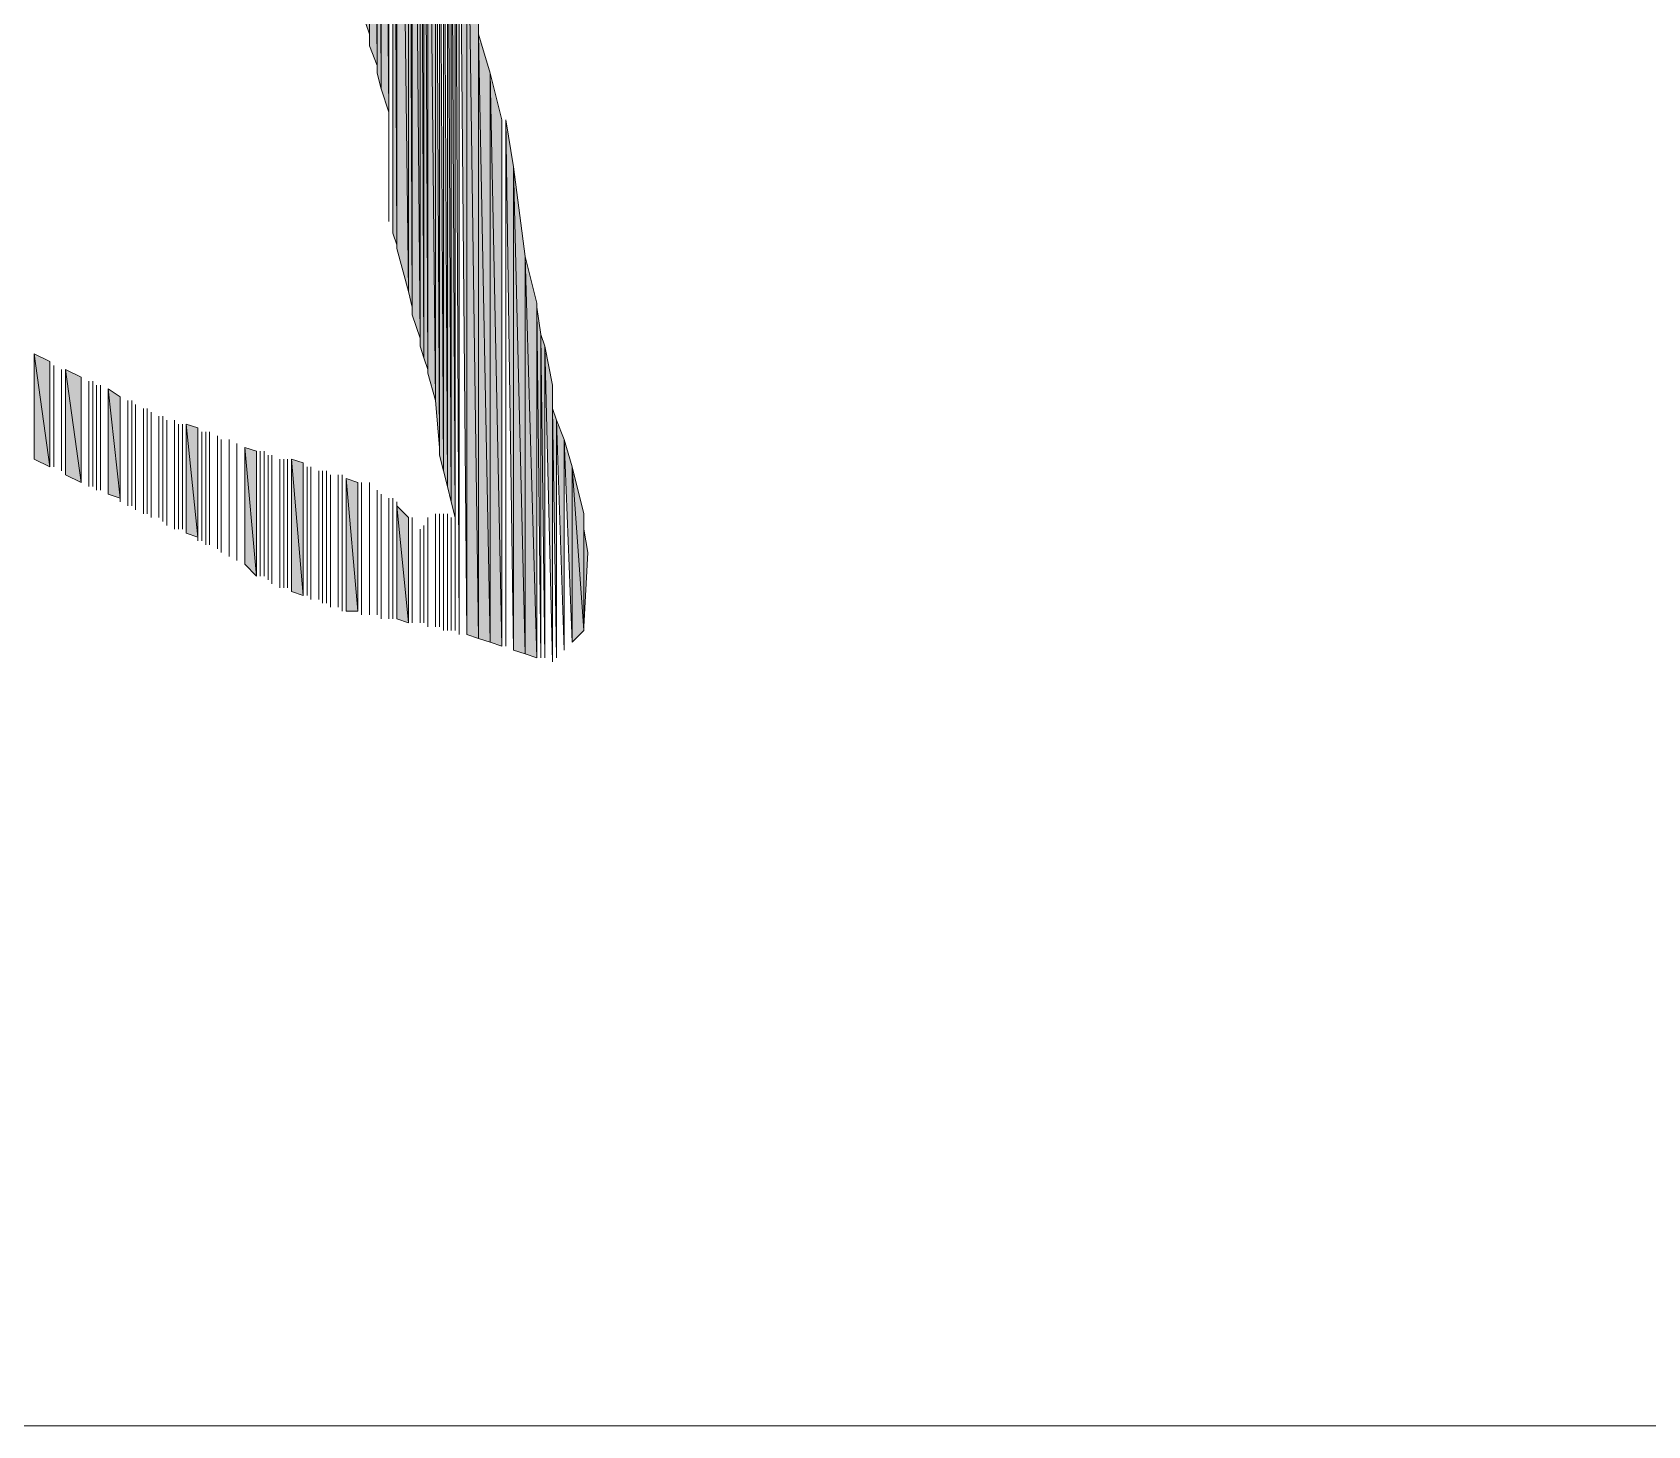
# Model space of a CAD drawing. Header units: millimetres. Extents: x -30643 to 86172, y -19411 to 63186.
# Drawn here: x 82785.2 to 83076.9, y -723.8 to -472.2 of the extents above; entities that cross this region are included whole.
import ezdxf

# ---------------------------------------------------------------- set-up
doc = ezdxf.new("R2010")
doc.units = ezdxf.units.MM

msp = doc.modelspace()

# ---------------------------------------------------------------- hatches: boundary and pattern name
h = msp.add_hatch(color=0)
h.dxf.hatch_style = 2
h.paths.add_polyline_path([(82844.66, -468.33), (82846.07, -472.55), (82844.66, -298.75)])
h = msp.add_hatch(color=0)
h.dxf.hatch_style = 2
h.paths.add_polyline_path([(82846.07, -474.67), (82847.48, -478.18), (82846.07, -299.45)])
h = msp.add_hatch(color=0)
h.dxf.hatch_style = 2
h.paths.add_polyline_path([(82847.48, -479.59), (82847.48, -328.3), (82847.48, -326.19)])
h = msp.add_hatch(color=0)
h.dxf.hatch_style = 2
h.paths.add_polyline_path([(82847.48, -479.59), (82848.18, -482.41), (82847.48, -328.3)])
h = msp.add_hatch(color=0)
h.dxf.hatch_style = 2
h.paths.add_polyline_path([(82848.18, -482.41), (82848.18, -331.82), (82847.48, -328.3)])
h = msp.add_hatch(color=0)
h.dxf.hatch_style = 2
h.paths.add_polyline_path([(82848.18, -482.41), (82849.59, -486.63), (82848.18, -331.82)])
h = msp.add_hatch(color=0)
h.dxf.hatch_style = 2
h.paths.add_polyline_path([(82849.59, -486.63), (82849.59, -338.15), (82848.18, -331.82)])
h = msp.add_hatch(color=0)
h.dxf.hatch_style = 2
h.paths.add_polyline_path([(82850.29, -508.44), (82851, -510.55), (82850.29, -341.67)])
h = msp.add_hatch(color=0)
h.dxf.hatch_style = 2
h.paths.add_polyline_path([(82851, -510.55), (82851, -344.48), (82850.29, -341.67)])
h = msp.add_hatch(color=0)
h.dxf.hatch_style = 2
h.paths.add_polyline_path([(82851, -511.26), (82853.11, -519), (82851, -345.89)])
h = msp.add_hatch(color=0)
h.dxf.hatch_style = 2
h.paths.add_polyline_path([(82853.11, -519), (82853.11, -355.74), (82851, -345.89)])
h = msp.add_hatch(color=0)
h.dxf.hatch_style = 2
h.paths.add_polyline_path([(82853.11, -519), (82853.81, -521.81), (82853.11, -355.74)])
h = msp.add_hatch(color=0)
h.dxf.hatch_style = 2
h.paths.add_polyline_path([(82853.81, -521.81), (82853.81, -359.26), (82853.11, -355.74)])
h = msp.add_hatch(color=0)
h.dxf.hatch_style = 2
h.paths.add_polyline_path([(82853.81, -523.22), (82853.81, -361.37), (82853.81, -359.26)])
h = msp.add_hatch(color=0)
h.dxf.hatch_style = 2
h.paths.add_polyline_path([(82853.81, -523.22), (82855.22, -527.44), (82853.81, -361.37)])
h = msp.add_hatch(color=0)
h.dxf.hatch_style = 2
h.paths.add_polyline_path([(82855.22, -527.44), (82855.22, -367), (82853.81, -361.37)])
h = msp.add_hatch(color=0)
h.dxf.hatch_style = 2
h.paths.add_polyline_path([(82855.22, -528.85), (82855.22, -369.11), (82855.22, -367)])
h = msp.add_hatch(color=0)
h.dxf.hatch_style = 2
h.paths.add_polyline_path([(82855.22, -528.85), (82855.92, -530.96), (82855.22, -369.11)])
h = msp.add_hatch(color=0)
h.dxf.hatch_style = 2
h.paths.add_polyline_path([(82855.92, -530.96), (82855.92, -371.93), (82855.22, -369.11)])
h = msp.add_hatch(color=0)
h.dxf.hatch_style = 2
h.paths.add_polyline_path([(82855.92, -530.96), (82856.63, -533.07), (82855.92, -371.93)])
h = msp.add_hatch(color=0)
h.dxf.hatch_style = 2
h.paths.add_polyline_path([(82856.63, -533.07), (82856.63, -375.45), (82855.92, -371.93)])
h = msp.add_hatch(color=0)
h.dxf.hatch_style = 2
h.paths.add_polyline_path([(82856.63, -533.77), (82858.03, -538.7), (82856.63, -401.48)])
h = msp.add_hatch(color=0)
h.dxf.hatch_style = 2
h.paths.add_polyline_path([(82858.03, -538.7), (82858.03, -403.59), (82856.63, -401.48)])
h = msp.add_hatch(color=0)
h.dxf.hatch_style = 2
h.paths.add_polyline_path([(82858.03, -538.7), (82858.74, -547.14), (82858.03, -403.59)])
h = msp.add_hatch(color=0)
h.dxf.hatch_style = 2
h.paths.add_polyline_path([(82858.74, -548.55), (82859.44, -551.37), (82858.74, -415.56)])
h = msp.add_hatch(color=0)
h.dxf.hatch_style = 2
h.paths.add_polyline_path([(82859.44, -551.37), (82860.15, -554.18), (82859.44, -416.96)])
h = msp.add_hatch(color=0)
h.dxf.hatch_style = 2
h.paths.add_polyline_path([(82860.15, -554.18), (82860.85, -557), (82860.15, -418.37)])
h = msp.add_hatch(color=0)
h.dxf.hatch_style = 2
h.paths.add_polyline_path([(82860.85, -557), (82860.85, -420.48), (82860.15, -418.37)])
h = msp.add_hatch(color=0)
h.dxf.hatch_style = 2
h.paths.add_polyline_path([(82860.85, -557), (82861.55, -559.81), (82860.85, -420.48)])
h = msp.add_hatch(color=0)
h.dxf.hatch_style = 2
h.paths.add_polyline_path([(82861.55, -559.81), (82861.55, -422.59), (82860.85, -420.48)])
h = msp.add_hatch(color=0)
h.dxf.hatch_style = 2
h.paths.add_polyline_path([(82862.26, -580.92), (82862.26, -425.41), (82861.55, -422.59)])
h = msp.add_hatch(color=0)
h.dxf.hatch_style = 2
h.paths.add_polyline_path([(82863.66, -580.92), (82863.66, -429.63), (82862.26, -425.41)])
h = msp.add_hatch(color=0)
h.dxf.hatch_style = 2
h.paths.add_polyline_path([(82863.66, -580.92), (82865.78, -581.62), (82863.66, -429.63)])
h = msp.add_hatch(color=0)
h.dxf.hatch_style = 2
h.paths.add_polyline_path([(82865.78, -581.62), (82865.78, -439.48), (82863.66, -429.63)])
h = msp.add_hatch(color=0)
h.dxf.hatch_style = 2
h.paths.add_polyline_path([(82865.78, -581.62), (82867.89, -582.33), (82865.78, -472.55)])
h = msp.add_hatch(color=0)
h.dxf.hatch_style = 2
h.paths.add_polyline_path([(82867.89, -582.33), (82867.89, -479.59), (82865.78, -472.55)])
h = msp.add_hatch(color=0)
h.dxf.hatch_style = 2
h.paths.add_polyline_path([(82867.89, -582.33), (82870, -583.03), (82867.89, -479.59)])
h = msp.add_hatch(color=0)
h.dxf.hatch_style = 2
h.paths.add_polyline_path([(82870, -583.03), (82870, -488.03), (82867.89, -479.59)])
h = msp.add_hatch(color=0)
h.dxf.hatch_style = 2
h.paths.add_polyline_path([(82872.11, -583.74), (82872.11, -496.48), (82870.7, -488.03)])
h = msp.add_hatch(color=0)
h.dxf.hatch_style = 2
h.paths.add_polyline_path([(82872.11, -583.74), (82874.22, -584.44), (82872.11, -496.48)])
h = msp.add_hatch(color=0)
h.dxf.hatch_style = 2
h.paths.add_polyline_path([(82874.22, -584.44), (82874.22, -512.66), (82872.11, -496.48)])
h = msp.add_hatch(color=0)
h.dxf.hatch_style = 2
h.paths.add_polyline_path([(82874.22, -584.44), (82876.33, -585.14), (82874.22, -512.66)])
h = msp.add_hatch(color=0)
h.dxf.hatch_style = 2
h.paths.add_polyline_path([(82876.33, -585.14), (82876.33, -521.11), (82874.22, -512.66)])
h = msp.add_hatch(color=0)
h.dxf.hatch_style = 2
h.paths.add_polyline_path([(82877.03, -585.14), (82877.03, -526.74), (82876.33, -521.81)])
h = msp.add_hatch(color=0)
h.dxf.hatch_style = 2
h.paths.add_polyline_path([(82877.74, -585.14), (82877.74, -528.85), (82877.03, -526.74)])
h = msp.add_hatch(color=0)
h.dxf.hatch_style = 2
h.paths.add_polyline_path([(82785.56, -549.25), (82788.37, -550.66), (82785.56, -530.26)])
h = msp.add_hatch(color=0)
h.dxf.hatch_style = 2
h.paths.add_polyline_path([(82788.37, -550.66), (82788.37, -531.66), (82785.56, -530.26)])
h = msp.add_hatch(color=0)
h.dxf.hatch_style = 2
h.paths.add_polyline_path([(82879.15, -585.85), (82879.15, -535.89), (82877.74, -528.85)])
h = msp.add_hatch(color=0)
h.dxf.hatch_style = 2
h.paths.add_polyline_path([(82791.19, -552.07), (82794, -553.48), (82791.19, -533.07)])
h = msp.add_hatch(color=0)
h.dxf.hatch_style = 2
h.paths.add_polyline_path([(82794, -553.48), (82794, -534.48), (82791.19, -533.07)])
h = msp.add_hatch(color=0)
h.dxf.hatch_style = 2
h.paths.add_polyline_path([(82798.93, -555.59), (82801.04, -556.29), (82798.93, -536.59)])
h = msp.add_hatch(color=0)
h.dxf.hatch_style = 2
h.paths.add_polyline_path([(82801.04, -556.29), (82801.04, -538), (82798.93, -536.59)])
h = msp.add_hatch(color=0)
h.dxf.hatch_style = 2
h.paths.add_polyline_path([(82879.15, -585.85), (82879.15, -540.11), (82879.15, -535.89)])
h = msp.add_hatch(color=0)
h.dxf.hatch_style = 2
h.paths.add_polyline_path([(82879.85, -585.14), (82879.85, -542.22), (82879.15, -540.11)])
h = msp.add_hatch(color=0)
h.dxf.hatch_style = 2
h.paths.add_polyline_path([(82881.26, -583.74), (82881.26, -545.74), (82879.85, -542.22)])
h = msp.add_hatch(color=0)
h.dxf.hatch_style = 2
h.paths.add_polyline_path([(82813, -562.62), (82815.11, -563.33), (82813, -542.92)])
h = msp.add_hatch(color=0)
h.dxf.hatch_style = 2
h.paths.add_polyline_path([(82815.11, -563.33), (82815.11, -543.63), (82813, -542.92)])
h = msp.add_hatch(color=0)
h.dxf.hatch_style = 2
h.paths.add_polyline_path([(82823.55, -568.25), (82825.67, -570.37), (82823.55, -547.14)])
h = msp.add_hatch(color=0)
h.dxf.hatch_style = 2
h.paths.add_polyline_path([(82825.67, -570.37), (82825.67, -547.85), (82823.55, -547.14)])
h = msp.add_hatch(color=0)
h.dxf.hatch_style = 2
h.paths.add_polyline_path([(82882.66, -582.33), (82882.66, -550.66), (82881.26, -545.74)])
h = msp.add_hatch(color=0)
h.dxf.hatch_style = 2
h.paths.add_polyline_path([(82832, -573.18), (82834.11, -573.88), (82832, -549.25)])
h = msp.add_hatch(color=0)
h.dxf.hatch_style = 2
h.paths.add_polyline_path([(82834.11, -573.88), (82834.11, -549.96), (82832, -549.25)])
h = msp.add_hatch(color=0)
h.dxf.hatch_style = 2
h.paths.add_polyline_path([(82882.66, -582.33), (82884.77, -580.22), (82882.66, -550.66)])
h = msp.add_hatch(color=0)
h.dxf.hatch_style = 2
h.paths.add_polyline_path([(82884.77, -580.22), (82884.77, -559.11), (82882.66, -550.66)])
h = msp.add_hatch(color=0)
h.dxf.hatch_style = 2
h.paths.add_polyline_path([(82841.85, -576.7), (82843.96, -576.7), (82841.85, -552.77)])
h = msp.add_hatch(color=0)
h.dxf.hatch_style = 2
h.paths.add_polyline_path([(82843.96, -576.7), (82843.96, -553.48), (82841.85, -552.77)])
h = msp.add_hatch(color=0)
h.dxf.hatch_style = 2
h.paths.add_polyline_path([(82851, -578.11), (82853.11, -578.81), (82851, -557.7)])
h = msp.add_hatch(color=0)
h.dxf.hatch_style = 2
h.paths.add_polyline_path([(82853.11, -578.81), (82853.11, -559.81), (82851, -557.7)])
h = msp.add_hatch(color=0)
h.dxf.hatch_style = 2
h.paths.add_polyline_path([(82884.77, -579.51), (82884.77, -561.92), (82884.77, -559.11)])
h = msp.add_hatch(color=0)
h.dxf.hatch_style = 2
h.paths.add_polyline_path([(82884.77, -579.51), (82885.48, -566.14), (82884.77, -561.92)])

# ---------------------------------------------------------------- linework, layer by layer
at = {"color": 0, "lineweight": 0}
for points in [[(82844.66, -468.33), (82846.07, -472.55), (82844.66, -298.75)], [(82846.07, -472.55), (82846.07, -299.45)], [(82846.07, -472.55), (82846.07, -299.45)], [(82846.07, -473.96), (82846.07, -299.45)], [(82846.07, -473.96), (82846.07, -299.45)], [(82846.07, -474.67), (82846.07, -299.45)], [(82846.07, -474.67), (82846.07, -299.45)], [(82846.07, -474.67), (82846.07, -299.45)], [(82846.07, -474.67), (82847.48, -478.18), (82846.07, -299.45)], [(82847.48, -478.18), (82847.48, -300.15)], [(82847.48, -478.18), (82847.48, -326.19)], [(82847.48, -479.59), (82847.48, -328.3), (82847.48, -326.19)], [(82847.48, -479.59), (82848.18, -482.41), (82847.48, -328.3)], [(82848.18, -482.41), (82848.18, -331.82), (82847.48, -328.3)], [(82848.18, -482.41), (82849.59, -486.63), (82848.18, -331.82)], [(82849.59, -486.63), (82849.59, -338.15), (82848.18, -331.82)], [(82849.59, -505.63), (82849.59, -338.15)], [(82849.59, -506.33), (82849.59, -339.56)], [(82849.59, -506.33), (82849.59, -339.56)], [(82850.29, -507.03), (82850.29, -340.97)], [(82850.29, -507.03), (82850.29, -340.97)], [(82850.29, -508.44), (82850.29, -341.67)], [(82850.29, -508.44), (82851, -510.55), (82850.29, -341.67)], [(82851, -510.55), (82851, -344.48), (82850.29, -341.67)], [(82851, -510.55), (82851, -344.48)], [(82851, -511.26), (82851, -345.89)], [(82851, -511.26), (82853.11, -519), (82851, -345.89)], [(82853.11, -519), (82853.11, -355.74), (82851, -345.89)], [(82853.11, -519), (82853.81, -521.81), (82853.11, -355.74)], [(82853.81, -521.81), (82853.81, -359.26), (82853.11, -355.74)], [(82853.81, -521.81), (82853.81, -359.26)], [(82853.81, -523.22), (82853.81, -361.37), (82853.81, -359.26)], [(82853.81, -523.22), (82855.22, -527.44), (82853.81, -361.37)], [(82855.22, -527.44), (82855.22, -367), (82853.81, -361.37)], [(82855.22, -527.44), (82855.22, -367)], [(82855.22, -528.85), (82855.22, -369.11), (82855.22, -367)], [(82855.22, -528.85), (82855.92, -530.96), (82855.22, -369.11)], [(82855.92, -530.96), (82855.92, -371.93), (82855.22, -369.11)], [(82855.92, -530.96), (82856.63, -533.07), (82855.92, -371.93)], [(82856.63, -533.07), (82856.63, -375.45), (82855.92, -371.93)], [(82856.63, -533.07), (82856.63, -375.45)], [(82856.63, -533.77), (82856.63, -375.45)], [(82856.63, -533.77), (82856.63, -401.48)], [(82856.63, -533.77), (82856.63, -401.48)], [(82856.63, -533.77), (82858.03, -538.7), (82856.63, -401.48)], [(82858.03, -538.7), (82858.03, -403.59), (82856.63, -401.48)], [(82858.03, -538.7), (82858.74, -547.14), (82858.03, -403.59)], [(82858.74, -547.14), (82858.74, -404.3)], [(82858.74, -547.14), (82858.74, -404.3)], [(82858.74, -548.55), (82858.74, -405)], [(82858.74, -548.55), (82858.74, -405)], [(82858.74, -548.55), (82858.74, -405)], [(82858.74, -548.55), (82859.44, -551.37), (82858.74, -415.56)], [(82859.44, -551.37), (82859.44, -416.96)], [(82859.44, -551.37), (82860.15, -554.18), (82859.44, -416.96)], [(82860.15, -554.18), (82860.15, -418.37)], [(82860.15, -554.18), (82860.85, -557), (82860.15, -418.37)], [(82860.85, -557), (82860.85, -420.48), (82860.15, -418.37)], [(82860.85, -557), (82861.55, -559.81), (82860.85, -420.48)], [(82861.55, -559.81), (82861.55, -422.59), (82860.85, -420.48)], [(82861.55, -580.22), (82861.55, -422.59)], [(82862.26, -580.92), (82862.26, -425.41), (82861.55, -422.59)], [(82862.26, -580.92), (82862.26, -425.41)], [(82863.66, -580.92), (82863.66, -429.63), (82862.26, -425.41)], [(82863.66, -580.92), (82863.66, -429.63)], [(82863.66, -580.92), (82863.66, -429.63)], [(82863.66, -580.92), (82865.78, -581.62), (82863.66, -429.63)], [(82865.78, -581.62), (82865.78, -439.48), (82863.66, -429.63)], [(82865.78, -581.62), (82867.89, -582.33), (82865.78, -472.55)], [(82867.89, -582.33), (82867.89, -479.59), (82865.78, -472.55)], [(82867.89, -582.33), (82870, -583.03), (82867.89, -479.59)], [(82870, -583.03), (82870, -488.03), (82867.89, -479.59)], [(82870, -583.03), (82870, -488.03)], [(82870.7, -583.03), (82870.7, -488.03)], [(82870.7, -583.03), (82870.7, -488.03)], [(82872.11, -583.74), (82872.11, -496.48), (82870.7, -488.03)], [(82872.11, -583.74), (82874.22, -584.44), (82872.11, -496.48)], [(82874.22, -584.44), (82874.22, -512.66), (82872.11, -496.48)], [(82874.22, -584.44), (82876.33, -585.14), (82874.22, -512.66)], [(82876.33, -585.14), (82876.33, -521.11), (82874.22, -512.66)], [(82876.33, -585.14), (82876.33, -521.11)], [(82876.33, -585.14), (82876.33, -521.81)], [(82876.33, -585.14), (82876.33, -521.81)], [(82877.03, -585.14), (82877.03, -526.74), (82876.33, -521.81)], [(82877.03, -585.14), (82877.03, -526.74)], [(82877.74, -585.14), (82877.74, -528.85), (82877.03, -526.74)], [(82785.56, -549.25), (82785.56, -530.26)], [(82785.56, -549.25), (82788.37, -550.66), (82785.56, -530.26)], [(82788.37, -550.66), (82788.37, -531.66), (82785.56, -530.26)], [(82877.74, -585.14), (82877.74, -528.85)], [(82879.15, -585.85), (82879.15, -535.89), (82877.74, -528.85)], [(82788.37, -550.66), (82788.37, -531.66)], [(82789.07, -550.66), (82789.07, -532.37)], [(82789.07, -550.66), (82789.07, -532.37)], [(82790.48, -551.37), (82790.48, -533.07)], [(82790.48, -551.37), (82790.48, -533.07)], [(82791.19, -552.07), (82791.19, -533.07)], [(82791.19, -552.07), (82794, -553.48), (82791.19, -533.07)], [(82794, -553.48), (82794, -534.48), (82791.19, -533.07)], [(82794, -553.48), (82794, -534.48)], [(82795.41, -554.18), (82795.41, -535.18)], [(82795.41, -554.18), (82795.41, -535.18)], [(82796.11, -554.18), (82796.11, -535.18)], [(82796.11, -554.18), (82796.11, -535.18)], [(82796.81, -554.88), (82796.81, -535.89)], [(82796.81, -554.88), (82796.81, -535.89)], [(82797.52, -554.88), (82797.52, -535.89)], [(82797.52, -554.88), (82797.52, -535.89)], [(82797.52, -554.88), (82797.52, -536.59)], [(82797.52, -554.88), (82797.52, -536.59)], [(82797.52, -554.88), (82797.52, -536.59)], [(82797.52, -554.88), (82797.52, -536.59)], [(82798.93, -555.59), (82798.93, -536.59)], [(82798.93, -555.59), (82801.04, -556.29), (82798.93, -536.59)], [(82801.04, -556.29), (82801.04, -538), (82798.93, -536.59)], [(82879.15, -585.85), (82879.15, -535.89)], [(82879.15, -585.85), (82879.15, -540.11), (82879.15, -535.89)], [(82801.04, -556.29), (82801.04, -538)], [(82801.04, -557), (82801.04, -538)], [(82801.04, -557), (82801.04, -538)], [(82802.44, -557.7), (82802.44, -538.7)], [(82802.44, -557.7), (82802.44, -538.7)], [(82802.44, -557.7), (82802.44, -538.7)], [(82802.44, -557.7), (82802.44, -538.7)], [(82803.15, -557.7), (82803.15, -538.7)], [(82803.15, -557.7), (82803.15, -538.7)], [(82803.85, -558.4), (82803.85, -539.4)], [(82803.85, -558.4), (82803.85, -539.4)], [(82805.26, -559.11), (82805.26, -540.11)], [(82805.26, -559.11), (82805.26, -540.11)], [(82805.96, -559.11), (82805.96, -540.11)], [(82805.96, -559.11), (82805.96, -540.11)], [(82805.96, -559.11), (82805.96, -540.11)], [(82805.96, -559.11), (82805.96, -540.11)], [(82806.67, -559.81), (82806.67, -540.81)], [(82806.67, -559.81), (82806.67, -540.81)], [(82808.07, -559.81), (82808.07, -541.51)], [(82808.07, -559.81), (82808.07, -541.51)], [(82808.78, -560.51), (82808.78, -541.51)], [(82808.78, -560.51), (82808.78, -541.51)], [(82809.48, -561.22), (82809.48, -542.22)], [(82809.48, -561.22), (82809.48, -542.22)], [(82809.48, -561.22), (82809.48, -542.22)], [(82809.48, -561.22), (82809.48, -542.22)], [(82810.89, -561.22), (82810.89, -542.22)], [(82810.89, -561.22), (82810.89, -542.22)], [(82879.15, -585.85), (82879.15, -540.11)], [(82879.85, -585.14), (82879.85, -542.22), (82879.15, -540.11)], [(82879.85, -585.14), (82879.85, -542.22)], [(82881.26, -583.74), (82881.26, -545.74), (82879.85, -542.22)], [(82810.89, -561.92), (82810.89, -542.92)], [(82810.89, -561.92), (82810.89, -542.92)], [(82811.59, -561.92), (82811.59, -542.92)], [(82811.59, -561.92), (82811.59, -542.92)], [(82811.59, -561.92), (82811.59, -542.92)], [(82811.59, -561.92), (82811.59, -542.92)], [(82812.3, -561.92), (82812.3, -542.92)], [(82812.3, -561.92), (82812.3, -542.92)], [(82813, -562.62), (82813, -542.92)], [(82813, -562.62), (82813, -542.92)], [(82813, -562.62), (82813, -542.92)], [(82813, -562.62), (82815.11, -563.33), (82813, -542.92)], [(82815.11, -563.33), (82815.11, -543.63), (82813, -542.92)], [(82815.11, -563.33), (82815.11, -543.63)], [(82815.11, -564.03), (82815.11, -544.33)], [(82815.11, -564.03), (82815.11, -544.33)], [(82815.81, -564.03), (82815.81, -544.33)], [(82815.81, -564.03), (82815.81, -544.33)], [(82816.52, -564.03), (82816.52, -544.33)], [(82816.52, -564.03), (82816.52, -544.33)], [(82816.52, -564.74), (82816.52, -544.33)], [(82816.52, -564.74), (82816.52, -544.33)], [(82817.22, -564.74), (82817.22, -544.33)], [(82817.22, -564.74), (82817.22, -544.33)], [(82817.22, -564.74), (82817.22, -545.03)], [(82817.22, -564.74), (82817.22, -545.03)], [(82818.63, -565.44), (82818.63, -545.03)], [(82818.63, -565.44), (82818.63, -545.03)], [(82818.63, -565.44), (82818.63, -545.03)], [(82818.63, -565.44), (82818.63, -545.03)], [(82819.33, -566.14), (82819.33, -545.74)], [(82819.33, -566.14), (82819.33, -545.74)], [(82820.74, -566.85), (82820.74, -545.74)], [(82820.74, -566.85), (82820.74, -545.74)], [(82820.74, -566.85), (82820.74, -545.74)], [(82820.74, -566.85), (82820.74, -545.74)], [(82822.15, -567.55), (82822.15, -546.44)], [(82822.15, -567.55), (82822.15, -546.44)], [(82823.55, -568.25), (82823.55, -547.14)], [(82823.55, -568.25), (82825.67, -570.37), (82823.55, -547.14)], [(82825.67, -570.37), (82825.67, -547.85), (82823.55, -547.14)], [(82825.67, -570.37), (82825.67, -547.85)], [(82826.37, -570.37), (82826.37, -547.85)], [(82826.37, -570.37), (82826.37, -547.85)], [(82826.37, -570.37), (82826.37, -547.85)], [(82826.37, -570.37), (82826.37, -547.85)], [(82827.07, -570.37), (82827.07, -547.85)], [(82827.07, -570.37), (82827.07, -547.85)], [(82827.07, -570.37), (82827.07, -547.85)], [(82827.07, -570.37), (82827.07, -547.85)], [(82881.26, -583.74), (82881.26, -545.74)], [(82882.66, -582.33), (82882.66, -550.66), (82881.26, -545.74)], [(82827.78, -571.07), (82827.78, -548.55)], [(82827.78, -571.07), (82827.78, -548.55)], [(82827.78, -571.07), (82827.78, -548.55)], [(82827.78, -571.07), (82827.78, -548.55)], [(82828.48, -571.77), (82828.48, -548.55)], [(82828.48, -571.77), (82828.48, -548.55)], [(82829.89, -572.48), (82829.89, -549.25)], [(82829.89, -572.48), (82829.89, -549.25)], [(82830.59, -572.48), (82830.59, -549.25)], [(82830.59, -572.48), (82830.59, -549.25)], [(82831.29, -572.48), (82831.29, -549.25)], [(82831.29, -572.48), (82831.29, -549.25)], [(82832, -573.18), (82832, -549.25)], [(82832, -573.18), (82834.11, -573.88), (82832, -549.25)], [(82834.11, -573.88), (82834.11, -549.96), (82832, -549.25)], [(82834.11, -573.88), (82834.11, -549.96)], [(82834.81, -573.88), (82834.81, -550.66)], [(82834.81, -573.88), (82834.81, -550.66)], [(82835.52, -574.59), (82835.52, -550.66)], [(82835.52, -574.59), (82835.52, -550.66)], [(82882.66, -582.33), (82884.77, -580.22), (82882.66, -550.66)], [(82884.77, -580.22), (82884.77, -559.11), (82882.66, -550.66)], [(82836.92, -574.59), (82836.92, -551.37)], [(82836.92, -574.59), (82836.92, -551.37)], [(82837.63, -575.29), (82837.63, -551.37)], [(82837.63, -575.29), (82837.63, -551.37)], [(82837.63, -575.29), (82837.63, -551.37)], [(82837.63, -575.29), (82837.63, -551.37)], [(82837.63, -575.29), (82837.63, -551.37)], [(82837.63, -575.29), (82837.63, -551.37)], [(82838.33, -575.29), (82838.33, -551.37)], [(82838.33, -575.29), (82838.33, -551.37)], [(82839.04, -575.99), (82839.04, -552.07)], [(82839.04, -575.99), (82839.04, -552.07)], [(82840.44, -575.99), (82840.44, -552.07)], [(82840.44, -575.99), (82840.44, -552.07)], [(82841.15, -576.7), (82841.15, -552.07)], [(82841.15, -576.7), (82841.15, -552.07)], [(82841.85, -576.7), (82841.85, -552.77)], [(82841.85, -576.7), (82843.96, -576.7), (82841.85, -552.77)], [(82843.96, -576.7), (82843.96, -553.48), (82841.85, -552.77)], [(82843.96, -576.7), (82843.96, -553.48)], [(82843.96, -576.7), (82843.96, -553.48)], [(82843.96, -576.7), (82843.96, -553.48)], [(82843.96, -576.7), (82843.96, -553.48)], [(82843.96, -576.7), (82843.96, -553.48)], [(82844.66, -577.4), (82844.66, -553.48)], [(82844.66, -577.4), (82844.66, -553.48)], [(82844.66, -577.4), (82844.66, -553.48)], [(82844.66, -577.4), (82844.66, -553.48)], [(82846.07, -577.4), (82846.07, -553.48)], [(82846.07, -577.4), (82846.07, -553.48)], [(82846.07, -577.4), (82846.07, -554.18)], [(82846.07, -577.4), (82846.07, -554.18)], [(82846.07, -577.4), (82846.07, -554.18)], [(82846.07, -577.4), (82846.07, -554.18)], [(82846.07, -577.4), (82846.07, -554.18)], [(82846.07, -577.4), (82846.07, -554.18)], [(82847.48, -577.4), (82847.48, -554.88)], [(82847.48, -577.4), (82847.48, -554.88)], [(82847.48, -577.4), (82847.48, -554.88)], [(82847.48, -577.4), (82847.48, -554.88)], [(82848.18, -578.11), (82848.18, -555.59)], [(82848.18, -578.11), (82848.18, -555.59)], [(82849.59, -578.11), (82849.59, -556.29)], [(82849.59, -578.11), (82849.59, -556.29)], [(82849.59, -578.11), (82849.59, -556.29)], [(82849.59, -578.11), (82849.59, -556.29)], [(82850.29, -578.11), (82850.29, -556.29)], [(82850.29, -578.11), (82850.29, -556.29)], [(82850.29, -578.11), (82850.29, -557)], [(82850.29, -578.11), (82850.29, -557)], [(82851, -578.11), (82851, -557)], [(82851, -578.11), (82851, -557)], [(82851, -578.11), (82851, -557.7)], [(82851, -578.11), (82853.11, -578.81), (82851, -557.7)], [(82853.11, -578.81), (82853.11, -559.81), (82851, -557.7)], [(82853.11, -578.81), (82853.11, -559.81)], [(82853.81, -578.81), (82853.81, -559.81)], [(82853.81, -578.81), (82853.81, -559.81)], [(82856.63, -579.51), (82856.63, -559.81)], [(82856.63, -579.51), (82856.63, -559.81)], [(82856.63, -579.51), (82856.63, -559.81)], [(82856.63, -579.51), (82856.63, -559.81)], [(82856.63, -579.51), (82856.63, -559.81)], [(82856.63, -579.51), (82856.63, -559.81)], [(82858.03, -579.51), (82858.03, -559.11)], [(82858.03, -579.51), (82858.03, -559.11)], [(82858.74, -579.51), (82858.74, -559.11)], [(82858.74, -579.51), (82858.74, -559.11)], [(82858.74, -579.51), (82858.74, -559.11)], [(82858.74, -579.51), (82858.74, -559.11)], [(82858.74, -579.51), (82858.74, -559.11)], [(82858.74, -579.51), (82858.74, -559.11)], [(82859.44, -580.22), (82859.44, -559.11)], [(82859.44, -580.22), (82859.44, -559.11)], [(82860.15, -580.22), (82860.15, -559.11)], [(82860.15, -580.22), (82860.15, -559.11)], [(82860.85, -580.22), (82860.85, -559.81)], [(82860.85, -580.22), (82860.85, -559.81)], [(82861.55, -580.22), (82861.55, -559.81)], [(82884.77, -580.22), (82884.77, -559.11)], [(82884.77, -579.51), (82884.77, -561.92), (82884.77, -559.11)], [(82853.81, -578.81), (82853.81, -560.51)], [(82853.81, -578.81), (82853.81, -560.51)], [(82855.22, -578.81), (82855.22, -561.92)], [(82855.22, -578.81), (82855.22, -561.92)], [(82855.22, -578.81), (82855.22, -561.92)], [(82855.22, -578.81), (82855.22, -561.92)], [(82855.92, -578.81), (82855.92, -561.22)], [(82855.92, -578.81), (82855.92, -561.22)], [(82884.77, -579.51), (82885.48, -566.14), (82884.77, -561.92)]]:
    msp.add_lwpolyline(points, close=True, dxfattribs=at)
msp.add_lwpolyline([(77346.82, -723.77), (84204.88, -723.77)], dxfattribs=at)

doc.saveas('drawing.dxf')
